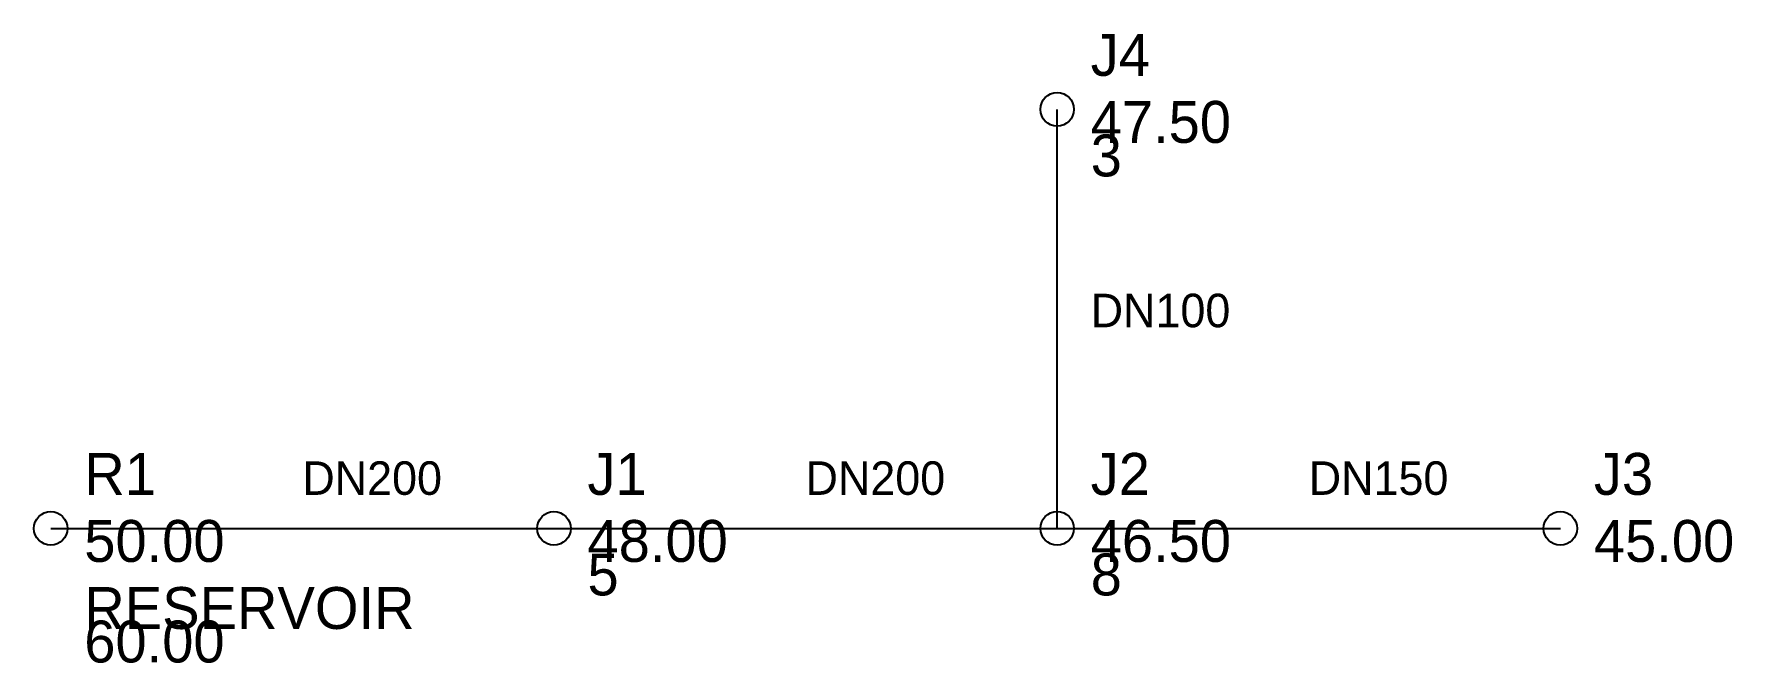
# Model space of a CAD drawing. Header units: metres. Extents: x -1 to 100, y -8 to 30.
import ezdxf

# ---------------------------------------------------------------- set-up
doc = ezdxf.new("R2010")
doc.units = ezdxf.units.M
doc.layers.add('NODE', color=7, linetype='Continuous')
doc.layers.add('PIPE', color=7, linetype='Continuous')

# ---------------------------------------------------------------- blocks, each defined once
blk = doc.blocks.new('WN')
blk.add_circle((0, 0), 1)
for tag, p in [('ID', (2, 2)), ('ELEV', (2, -2)), ('DEMAND', (2, -4)), ('TYPE', (2, -6)), ('HEAD', (2, -8))]:
    blk.add_attdef(tag, p, '', height=2.5)

msp = doc.modelspace()

# ---------------------------------------------------------------- linework, layer by layer
at = {"layer": 'PIPE'}
for p, q in [((60, 0), (60, 25)), ((0, 0), (30, 0)), ((30, 0), (60, 0)), ((60, 0), (90, 0))]:
    msp.add_line(p, q, dxfattribs=at)

# ---------------------------------------------------------------- block references
at = {"layer": 'NODE'}
ref = msp.add_blockref('WN', (60, 25), dxfattribs=at)
ref.add_attrib('ID', 'J4', (62, 27), dxfattribs={"height": 2.5})
ref.add_attrib('ELEV', '47.50', (62, 23), dxfattribs={"height": 2.5})
ref.add_attrib('DEMAND', '3', (62, 21), dxfattribs={"height": 2.5})
ref = msp.add_blockref('WN', (0, 0), dxfattribs=at)
ref.add_attrib('ID', 'R1', (2, 2), dxfattribs={"height": 2.5})
ref.add_attrib('ELEV', '50.00', (2, -2), dxfattribs={"height": 2.5})
ref.add_attrib('TYPE', 'RESERVOIR', (2, -6), dxfattribs={"height": 2.5})
ref.add_attrib('HEAD', '60.00', (2, -8), dxfattribs={"height": 2.5})
ref = msp.add_blockref('WN', (30, 0), dxfattribs=at)
ref.add_attrib('ID', 'J1', (32, 2), dxfattribs={"height": 2.5})
ref.add_attrib('ELEV', '48.00', (32, -2), dxfattribs={"height": 2.5})
ref.add_attrib('DEMAND', '5', (32, -4), dxfattribs={"height": 2.5})
ref = msp.add_blockref('WN', (60, 0), dxfattribs=at)
ref.add_attrib('ID', 'J2', (62, 2), dxfattribs={"height": 2.5})
ref.add_attrib('ELEV', '46.50', (62, -2), dxfattribs={"height": 2.5})
ref.add_attrib('DEMAND', '8', (62, -4), dxfattribs={"height": 2.5})
ref = msp.add_blockref('WN', (90, 0), dxfattribs=at)
ref.add_attrib('ID', 'J3', (92, 2), dxfattribs={"height": 2.5})
ref.add_attrib('ELEV', '45.00', (92, -2), dxfattribs={"height": 2.5})

# ---------------------------------------------------------------- texts
for s, p in [('DN100', (62, 12)), ('DN200', (15, 2)), ('DN200', (45, 2)), ('DN150', (75, 2))]:
    msp.add_text(s, height=2).set_placement(p)

doc.saveas('drawing.dxf')
